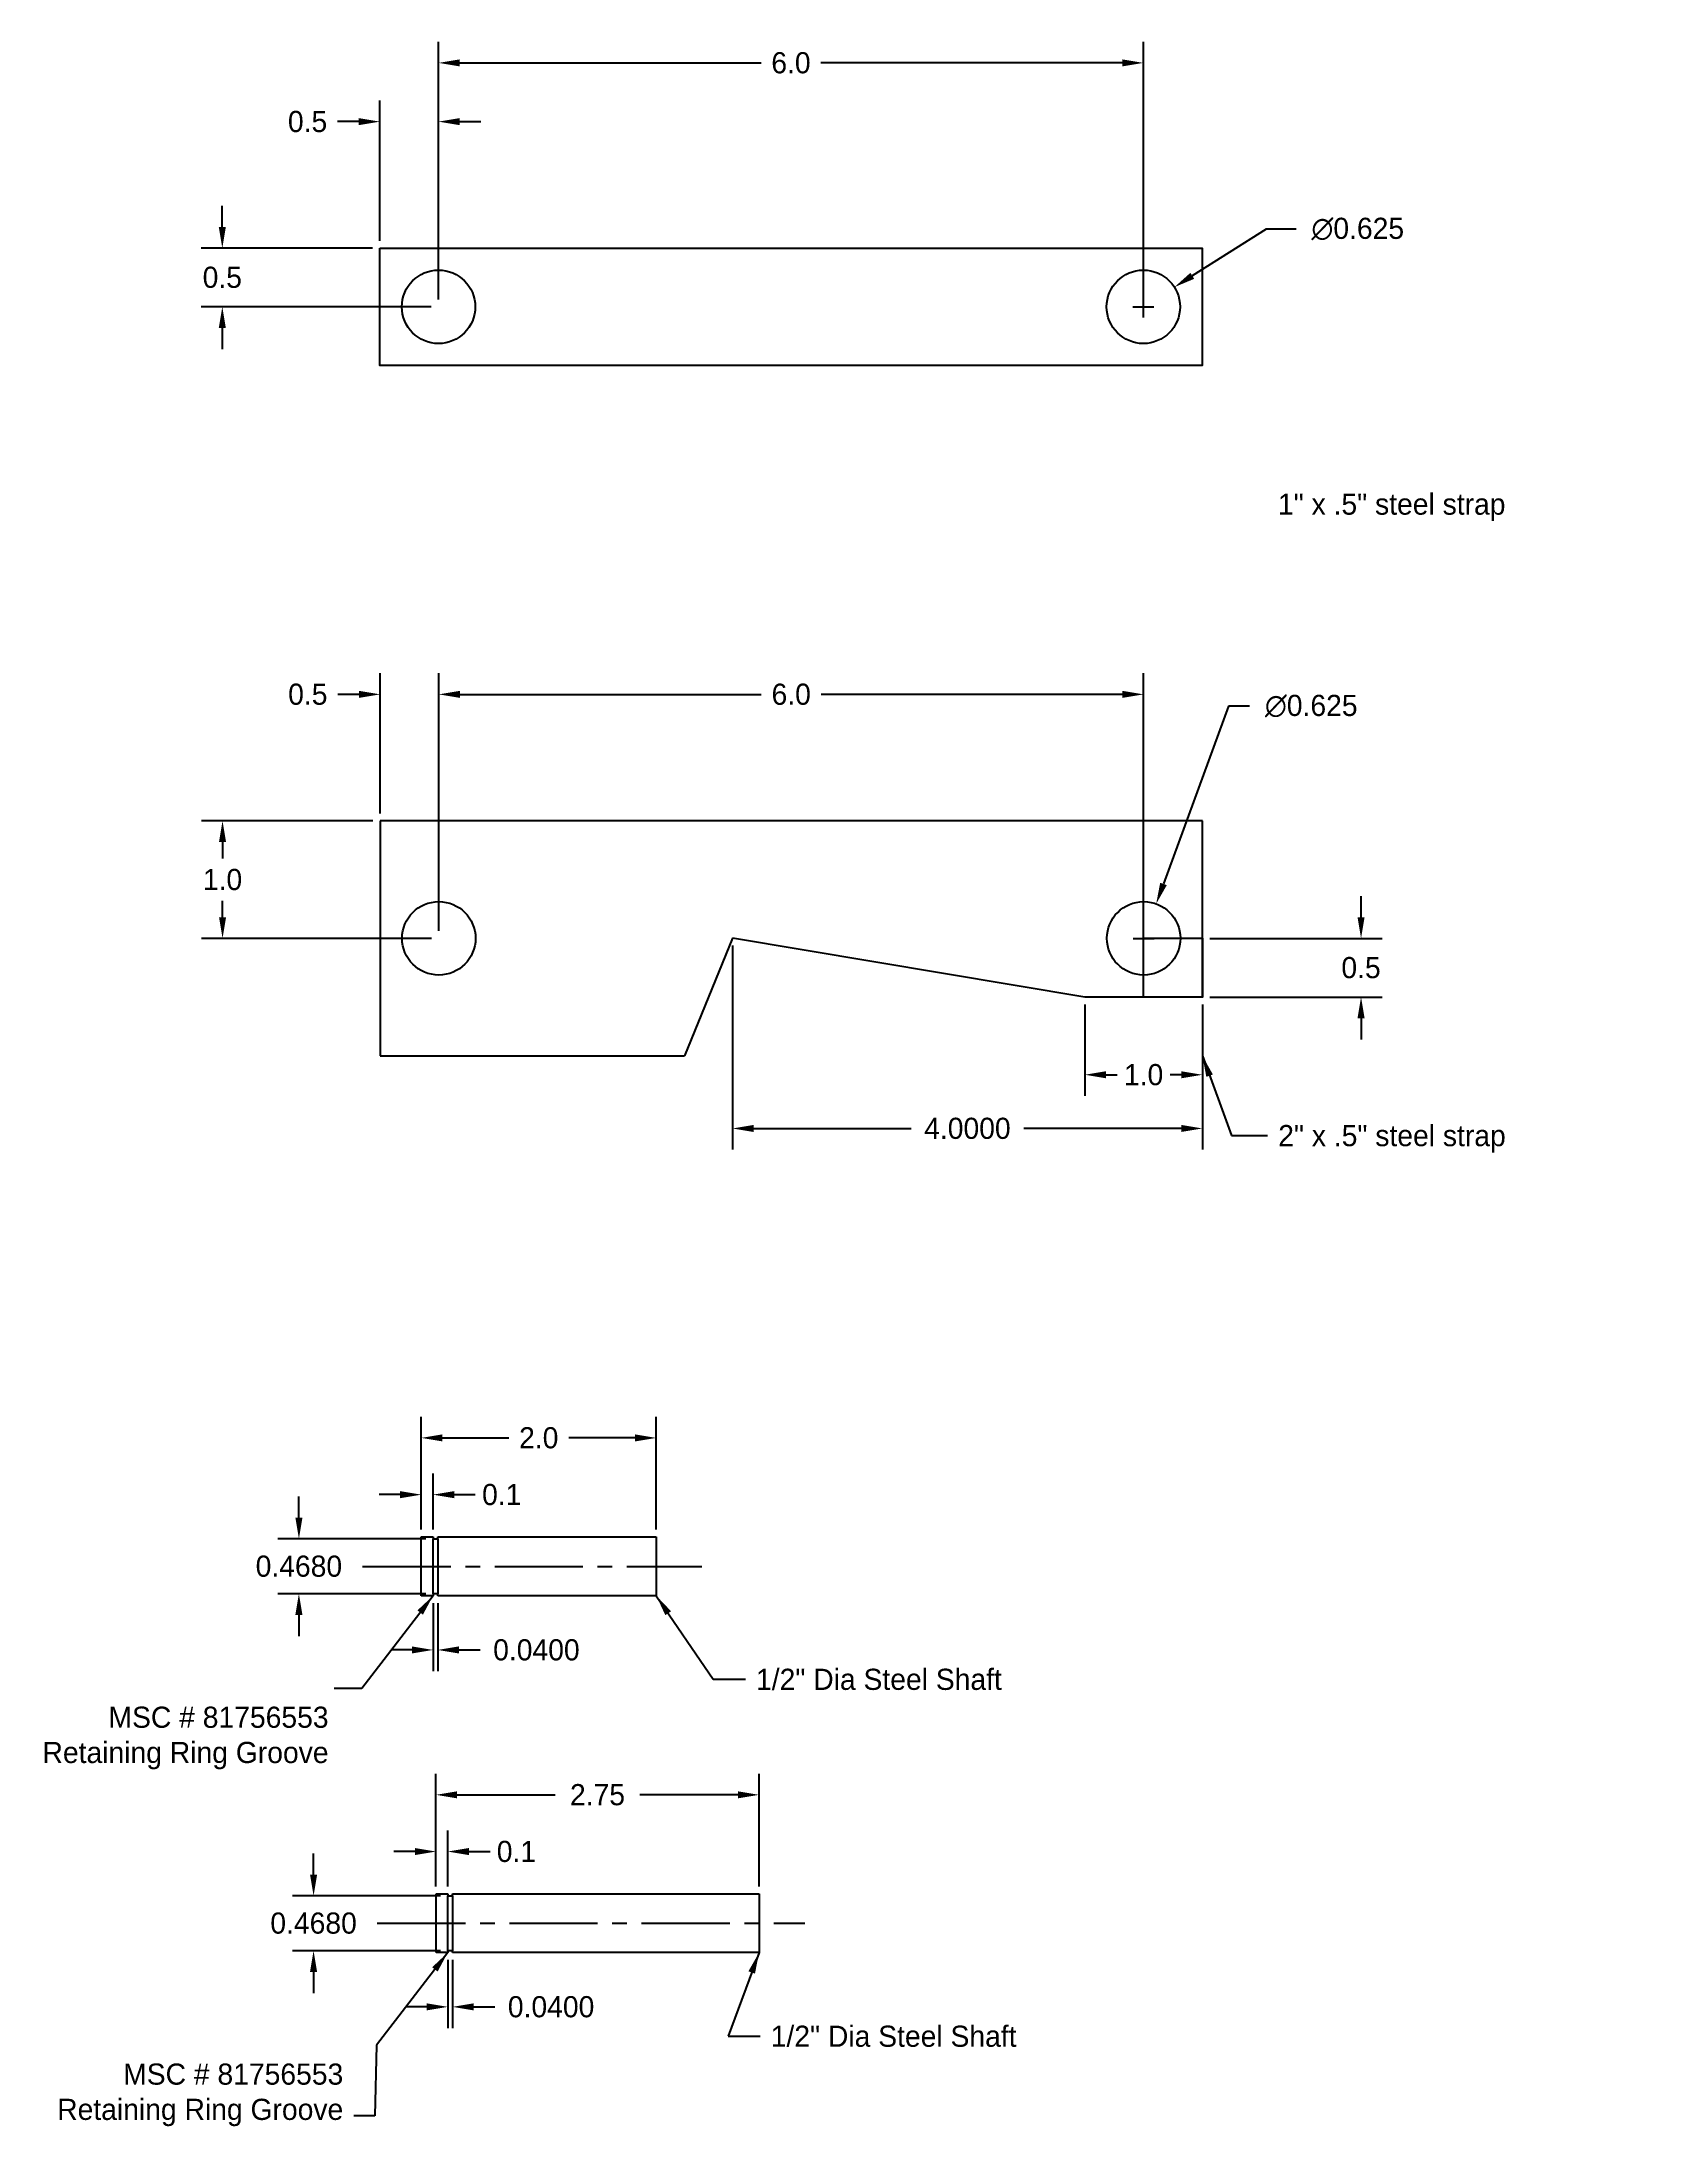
# Model space of a CAD drawing. Header units: inches. Extents: x 7.1 to 20.9, y 7.2 to 25.
import ezdxf

# ---------------------------------------------------------------- set-up
doc = ezdxf.new("R2010")
doc.units = ezdxf.units.IN
doc.header["$MEASUREMENT"] = 0
doc.linetypes.add('CENTER2', pattern=[1.125, 0.75, -0.125, 0.125, -0.125])
doc.dimstyles.get("Standard").update_dxf_attribs({"dimtxt": 0.18, "dimasz": 0.18, "dimexe": 0.18, "dimexo": 0.0625, "dimgap": 0.09, "dimtad": 0, "dimtih": 1, "dimtoh": 1, "dimdec": 4, "dimzin": 0, "dimdsep": 46, "dimtxsty": 'Standard', "dimcen": 0.09, "dimadec": 0, "dimazin": 0, "dimtfac": 1, "dimtdec": 4, "dimtofl": 0, "dimtmove": 0, "dimatfit": 3, "dimfxl": 0, "dimtolj": 1, "dimtzin": 0, "dimarcsym": 0})

# ---------------------------------------------------------------- blocks, each defined once
blk = doc.blocks.new('*D1')
at = {"color": 0, "lineweight": -2}
for p, q in [((10.373, 12.288), (10.373, 12.766)), ((10.473, 12.288), (10.473, 12.766)), ((10.193, 12.586), (10.013, 12.586)), ((10.653, 12.586), (10.833, 12.586))]:
    blk.add_line(p, q, dxfattribs=at)
at = {"color": 0}
for points in [[(10.193, 12.616), (10.193, 12.556), (10.373, 12.586)], [(10.653, 12.616), (10.653, 12.556), (10.473, 12.586)]]:
    blk.add_solid(points, dxfattribs=at)
at = {"layer": 'Defpoints', "color": 0}
for p in [(10.473, 12.586), (10.373, 12.226), (10.473, 12.226)]:
    blk.add_point(p, dxfattribs=at)
at = {"color": 0, "insert": (11.058, 12.586), "char_height": 0.18, "attachment_point": 5}
blk.add_mtext('\\A1;0.1', dxfattribs=at)
blk = doc.blocks.new('*D2')
at = {"color": 0, "lineweight": -2}
for p, q in [((10.373, 12.288), (10.373, 13.249)), ((12.373, 12.288), (12.373, 13.249)), ((10.553, 13.069), (11.118, 13.069)), ((12.193, 13.069), (11.628, 13.069))]:
    blk.add_line(p, q, dxfattribs=at)
at = {"color": 0}
for points in [[(10.553, 13.099), (10.553, 13.039), (10.373, 13.069)], [(12.193, 13.099), (12.193, 13.039), (12.373, 13.069)]]:
    blk.add_solid(points, dxfattribs=at)
at = {"layer": 'Defpoints', "color": 0}
for p in [(12.373, 13.069), (10.373, 12.226), (12.373, 12.226)]:
    blk.add_point(p, dxfattribs=at)
at = {"color": 0, "insert": (11.373, 13.069), "char_height": 0.18, "attachment_point": 5}
blk.add_mtext('\\A1;2.0', dxfattribs=at)
blk = doc.blocks.new('*D3')
at = {"color": 0, "lineweight": -2}
for p, q in [((10.473, 11.663), (10.473, 11.084)), ((10.513, 11.663), (10.513, 11.084)), ((10.293, 11.264), (10.113, 11.264)), ((10.693, 11.264), (10.873, 11.264))]:
    blk.add_line(p, q, dxfattribs=at)
at = {"color": 0}
for points in [[(10.293, 11.294), (10.293, 11.234), (10.473, 11.264)], [(10.693, 11.294), (10.693, 11.234), (10.513, 11.264)]]:
    blk.add_solid(points, dxfattribs=at)
at = {"layer": 'Defpoints', "color": 0}
for p in [(10.473, 11.726), (10.513, 11.726), (10.513, 11.264)]:
    blk.add_point(p, dxfattribs=at)
at = {"color": 0, "insert": (11.353, 11.264), "char_height": 0.18, "attachment_point": 5}
blk.add_mtext('\\A1;0.0400', dxfattribs=at)
blk = doc.blocks.new('*D4')
at = {"color": 0, "lineweight": -2}
for p, q in [((9.331, 12.39), (9.331, 12.57)), ((10.411, 12.21), (9.151, 12.21)), ((10.411, 11.742), (9.151, 11.742)), ((9.331, 11.562), (9.331, 11.382))]:
    blk.add_line(p, q, dxfattribs=at)
at = {"color": 0}
for points in [[(9.301, 12.39), (9.361, 12.39), (9.331, 12.21)], [(9.301, 11.562), (9.361, 11.562), (9.331, 11.742)]]:
    blk.add_solid(points, dxfattribs=at)
at = {"layer": 'Defpoints', "color": 0}
for p in [(10.473, 12.21), (9.331, 11.742), (10.473, 11.742)]:
    blk.add_point(p, dxfattribs=at)
at = {"color": 0, "insert": (9.331, 11.976), "char_height": 0.18, "attachment_point": 5}
blk.add_mtext('\\A1;0.4680', dxfattribs=at)
blk = doc.blocks.new('*D11')
at = {"color": 0, "lineweight": -2}
for p, q in [((10.498, 9.25), (10.498, 9.728)), ((10.598, 9.25), (10.598, 9.728)), ((10.318, 9.548), (10.138, 9.548)), ((10.778, 9.548), (10.958, 9.548))]:
    blk.add_line(p, q, dxfattribs=at)
at = {"color": 0}
for points in [[(10.318, 9.578), (10.318, 9.518), (10.498, 9.548)], [(10.778, 9.578), (10.778, 9.518), (10.598, 9.548)]]:
    blk.add_solid(points, dxfattribs=at)
at = {"layer": 'Defpoints', "color": 0}
for p in [(10.598, 9.548), (10.498, 9.188), (10.598, 9.188)]:
    blk.add_point(p, dxfattribs=at)
at = {"color": 0, "insert": (11.183, 9.548), "char_height": 0.18, "attachment_point": 5}
blk.add_mtext('\\A1;0.1', dxfattribs=at)
blk = doc.blocks.new('*D12')
at = {"color": 0, "lineweight": -2}
for p, q in [((9.456, 9.352), (9.456, 9.532)), ((10.536, 9.172), (9.276, 9.172)), ((10.536, 8.704), (9.276, 8.704)), ((9.456, 8.524), (9.456, 8.344))]:
    blk.add_line(p, q, dxfattribs=at)
at = {"color": 0}
for points in [[(9.426, 9.352), (9.486, 9.352), (9.456, 9.172)], [(9.426, 8.524), (9.486, 8.524), (9.456, 8.704)]]:
    blk.add_solid(points, dxfattribs=at)
at = {"layer": 'Defpoints', "color": 0}
for p in [(10.598, 9.172), (9.456, 8.704), (10.598, 8.704)]:
    blk.add_point(p, dxfattribs=at)
at = {"color": 0, "insert": (9.456, 8.938), "char_height": 0.18, "attachment_point": 5}
blk.add_mtext('\\A1;0.4680', dxfattribs=at)
blk = doc.blocks.new('*D13')
at = {"color": 0, "lineweight": -2}
for p, q in [((10.598, 8.625), (10.598, 8.046)), ((10.638, 8.625), (10.638, 8.046)), ((10.418, 8.226), (10.238, 8.226)), ((10.818, 8.226), (10.998, 8.226))]:
    blk.add_line(p, q, dxfattribs=at)
at = {"color": 0}
for points in [[(10.418, 8.256), (10.418, 8.196), (10.598, 8.226)], [(10.818, 8.256), (10.818, 8.196), (10.638, 8.226)]]:
    blk.add_solid(points, dxfattribs=at)
at = {"layer": 'Defpoints', "color": 0}
for p in [(10.598, 8.688), (10.638, 8.688), (10.638, 8.226)]:
    blk.add_point(p, dxfattribs=at)
at = {"color": 0, "insert": (11.478, 8.226), "char_height": 0.18, "attachment_point": 5}
blk.add_mtext('\\A1;0.0400', dxfattribs=at)
blk = doc.blocks.new('*D14')
at = {"color": 0, "lineweight": -2}
for p, q in [((10.498, 9.25), (10.498, 10.211)), ((13.248, 9.25), (13.248, 10.211)), ((10.678, 10.031), (11.513, 10.031)), ((13.068, 10.031), (12.233, 10.031))]:
    blk.add_line(p, q, dxfattribs=at)
at = {"color": 0}
for points in [[(10.678, 10.061), (10.678, 10.001), (10.498, 10.031)], [(13.068, 10.061), (13.068, 10.001), (13.248, 10.031)]]:
    blk.add_solid(points, dxfattribs=at)
at = {"layer": 'Defpoints', "color": 0}
for p in [(13.248, 10.031), (10.498, 9.188), (13.248, 9.188)]:
    blk.add_point(p, dxfattribs=at)
at = {"color": 0, "insert": (11.873, 10.031), "char_height": 0.18, "attachment_point": 5}
blk.add_mtext('\\A1;2.75', dxfattribs=at)
blk = doc.blocks.new('*D15')
at = {"color": 0, "lineweight": -2}
for p, q in [((10.522, 17.384), (10.522, 19.578)), ((16.522, 17.384), (16.522, 19.578)), ((10.702, 19.398), (13.267, 19.398)), ((16.342, 19.398), (13.777, 19.398))]:
    blk.add_line(p, q, dxfattribs=at)
at = {"color": 0}
for points in [[(10.702, 19.428), (10.702, 19.368), (10.522, 19.398)], [(16.342, 19.428), (16.342, 19.368), (16.522, 19.398)]]:
    blk.add_solid(points, dxfattribs=at)
at = {"layer": 'Defpoints', "color": 0}
for p in [(16.522, 19.398), (10.522, 17.321), (16.522, 17.321)]:
    blk.add_point(p, dxfattribs=at)
at = {"color": 0, "insert": (13.522, 19.398), "char_height": 0.18, "attachment_point": 5}
blk.add_mtext('\\A1;6.0', dxfattribs=at)
blk = doc.blocks.new('*D16')
at = {"color": 0, "lineweight": -2}
for p, q in [((9.96, 18.321), (8.501, 18.321)), ((8.681, 18.141), (8.681, 18.001)), ((8.681, 17.501), (8.681, 17.641)), ((10.46, 17.321), (8.501, 17.321))]:
    blk.add_line(p, q, dxfattribs=at)
at = {"color": 0}
for points in [[(8.651, 18.141), (8.711, 18.141), (8.681, 18.321)], [(8.651, 17.501), (8.711, 17.501), (8.681, 17.321)]]:
    blk.add_solid(points, dxfattribs=at)
at = {"layer": 'Defpoints', "color": 0}
for p in [(8.681, 18.321), (10.022, 18.321), (10.522, 17.321)]:
    blk.add_point(p, dxfattribs=at)
at = {"color": 0, "insert": (8.681, 17.821), "char_height": 0.18, "attachment_point": 5}
blk.add_mtext('\\A1;1.0', dxfattribs=at)
blk = doc.blocks.new('*D17')
at = {"color": 0, "lineweight": -2}
for p, q in [((10.022, 18.384), (10.022, 19.578)), ((10.522, 17.384), (10.522, 19.578)), ((9.842, 19.398), (9.662, 19.398)), ((10.702, 19.398), (10.882, 19.398))]:
    blk.add_line(p, q, dxfattribs=at)
at = {"color": 0}
for points in [[(9.842, 19.428), (9.842, 19.368), (10.022, 19.398)], [(10.702, 19.428), (10.702, 19.368), (10.522, 19.398)]]:
    blk.add_solid(points, dxfattribs=at)
at = {"layer": 'Defpoints', "color": 0}
for p in [(10.022, 19.398), (10.022, 18.321), (10.522, 17.321)]:
    blk.add_point(p, dxfattribs=at)
at = {"color": 0, "insert": (9.407, 19.398), "char_height": 0.18, "attachment_point": 5}
blk.add_mtext('\\A1;0.5', dxfattribs=at)
blk = doc.blocks.new('*D18')
at = {"color": 0, "lineweight": -2}
for p, q in [((17.244, 19.298), (16.691, 17.784)), ((17.424, 19.298), (17.244, 19.298)), ((16.522, 17.231), (16.522, 17.411)), ((16.432, 17.321), (16.612, 17.321))]:
    blk.add_line(p, q, dxfattribs=at)
at = {"color": 0}
blk.add_solid([(16.663, 17.794), (16.719, 17.774), (16.629, 17.615)], dxfattribs=at)
at = {"layer": 'Defpoints', "color": 0}
for p in [(16.629, 17.615), (16.415, 17.028)]:
    blk.add_point(p, dxfattribs=at)
at = {"color": 0, "insert": (17.949, 19.298), "char_height": 0.18, "attachment_point": 5}
blk.add_mtext('\\A1;∅0.625', dxfattribs=at)
blk = doc.blocks.new('*D25')
at = {"color": 0, "lineweight": -2}
for p, q in [((10.02, 23.259), (10.02, 24.453)), ((10.52, 22.759), (10.52, 24.453)), ((9.84, 24.273), (9.66, 24.273)), ((10.7, 24.273), (10.88, 24.273))]:
    blk.add_line(p, q, dxfattribs=at)
at = {"color": 0}
for points in [[(9.84, 24.303), (9.84, 24.243), (10.02, 24.273)], [(10.7, 24.303), (10.7, 24.243), (10.52, 24.273)]]:
    blk.add_solid(points, dxfattribs=at)
at = {"layer": 'Defpoints', "color": 0}
for p in [(10.02, 24.273), (10.02, 23.197), (10.52, 22.697)]:
    blk.add_point(p, dxfattribs=at)
at = {"color": 0, "insert": (9.405, 24.273), "char_height": 0.18, "attachment_point": 5}
blk.add_mtext('\\A1;0.5', dxfattribs=at)
blk = doc.blocks.new('*D26')
at = {"color": 0, "lineweight": -2}
for p, q in [((8.679, 23.377), (8.679, 23.557)), ((9.957, 23.197), (8.499, 23.197)), ((10.457, 22.697), (8.499, 22.697)), ((8.679, 22.517), (8.679, 22.337))]:
    blk.add_line(p, q, dxfattribs=at)
at = {"color": 0}
for points in [[(8.649, 23.377), (8.709, 23.377), (8.679, 23.197)], [(8.649, 22.517), (8.709, 22.517), (8.679, 22.697)]]:
    blk.add_solid(points, dxfattribs=at)
at = {"layer": 'Defpoints', "color": 0}
for p in [(8.679, 23.197), (10.02, 23.197), (10.52, 22.697)]:
    blk.add_point(p, dxfattribs=at)
at = {"color": 0, "insert": (8.679, 22.947), "char_height": 0.18, "attachment_point": 5}
blk.add_mtext('\\A1;0.5', dxfattribs=at)
blk = doc.blocks.new('*D27')
at = {"color": 0, "lineweight": -2}
for p, q in [((17.565, 23.359), (16.936, 22.96)), ((17.82, 23.359), (17.565, 23.359)), ((16.52, 22.607), (16.52, 22.787)), ((16.43, 22.697), (16.61, 22.697))]:
    blk.add_line(p, q, dxfattribs=at)
at = {"color": 0}
blk.add_solid([(16.92, 22.986), (16.952, 22.935), (16.784, 22.864)], dxfattribs=at)
at = {"layer": 'Defpoints', "color": 0}
for p in [(16.784, 22.864), (16.256, 22.529)]:
    blk.add_point(p, dxfattribs=at)
at = {"color": 0, "insert": (18.345, 23.359), "char_height": 0.18, "attachment_point": 5}
blk.add_mtext('\\A1;∅0.625', dxfattribs=at)
blk = doc.blocks.new('*D24')
at = {"color": 0, "lineweight": -2}
for p, q in [((10.52, 22.759), (10.52, 24.953)), ((16.52, 22.759), (16.52, 24.953)), ((10.7, 24.773), (13.265, 24.773)), ((16.34, 24.773), (13.775, 24.773))]:
    blk.add_line(p, q, dxfattribs=at)
at = {"color": 0}
for points in [[(10.7, 24.803), (10.7, 24.743), (10.52, 24.773)], [(16.34, 24.803), (16.34, 24.743), (16.52, 24.773)]]:
    blk.add_solid(points, dxfattribs=at)
at = {"layer": 'Defpoints', "color": 0}
for p in [(16.52, 24.773), (10.52, 22.697), (16.52, 22.697)]:
    blk.add_point(p, dxfattribs=at)
at = {"color": 0, "insert": (13.52, 24.773), "char_height": 0.18, "attachment_point": 5}
blk.add_mtext('\\A1;6.0', dxfattribs=at)
blk = doc.blocks.new('*D28')
at = {"color": 0, "lineweight": -2}
for p, q in [((18.373, 17.501), (18.373, 17.681)), ((17.085, 17.321), (18.553, 17.321)), ((17.085, 16.821), (18.553, 16.821)), ((18.373, 16.641), (18.373, 16.461))]:
    blk.add_line(p, q, dxfattribs=at)
at = {"color": 0}
for points in [[(18.343, 17.501), (18.403, 17.501), (18.373, 17.321)], [(18.343, 16.641), (18.403, 16.641), (18.373, 16.821)]]:
    blk.add_solid(points, dxfattribs=at)
at = {"layer": 'Defpoints', "color": 0}
for p in [(17.022, 17.321), (17.022, 16.821), (18.373, 16.821)]:
    blk.add_point(p, dxfattribs=at)
at = {"color": 0, "insert": (18.373, 17.071), "char_height": 0.18, "attachment_point": 5}
blk.add_mtext('\\A1;0.5', dxfattribs=at)
blk = doc.blocks.new('*D29')
at = {"color": 0, "lineweight": -2}
for p, q in [((16.022, 16.759), (16.022, 15.98)), ((17.022, 16.759), (17.022, 15.98)), ((16.202, 16.16), (16.297, 16.16)), ((16.842, 16.16), (16.747, 16.16))]:
    blk.add_line(p, q, dxfattribs=at)
at = {"color": 0}
for points in [[(16.202, 16.19), (16.202, 16.13), (16.022, 16.16)], [(16.842, 16.19), (16.842, 16.13), (17.022, 16.16)]]:
    blk.add_solid(points, dxfattribs=at)
at = {"layer": 'Defpoints', "color": 0}
for p in [(16.022, 16.821), (17.022, 16.821), (16.022, 16.16)]:
    blk.add_point(p, dxfattribs=at)
at = {"color": 0, "insert": (16.522, 16.16), "char_height": 0.18, "attachment_point": 5}
blk.add_mtext('\\A1;1.0', dxfattribs=at)
blk = doc.blocks.new('*D30')
at = {"color": 0, "lineweight": -2}
for p, q in [((13.022, 17.259), (13.022, 15.523)), ((17.022, 16.759), (17.022, 15.523)), ((13.202, 15.703), (14.542, 15.703)), ((16.842, 15.703), (15.502, 15.703))]:
    blk.add_line(p, q, dxfattribs=at)
at = {"color": 0}
for points in [[(13.202, 15.733), (13.202, 15.673), (13.022, 15.703)], [(16.842, 15.733), (16.842, 15.673), (17.022, 15.703)]]:
    blk.add_solid(points, dxfattribs=at)
at = {"layer": 'Defpoints', "color": 0}
for p in [(13.022, 17.321), (17.022, 16.821), (13.022, 15.703)]:
    blk.add_point(p, dxfattribs=at)
at = {"color": 0, "insert": (15.022, 15.703), "char_height": 0.18, "attachment_point": 5}
blk.add_mtext('\\A1;4.0000', dxfattribs=at)

msp = doc.modelspace()

# ---------------------------------------------------------------- linework, layer by layer
for p, q in [((10.02214, 18.32146), (10.02214, 16.32146)), ((17.02214, 18.32146), (10.02214, 18.32146)), ((17.02214, 16.82146), (17.02214, 18.32146)), ((13.02214, 17.32146), (12.61347, 16.32146)), ((16.02214, 16.82146), (13.02214, 17.32146)), ((17.02214, 16.82146), (16.02214, 16.82146)), ((10.02214, 16.32146), (12.61347, 16.32146)), ((10.37325, 12.22556), (10.47325, 12.22556)), ((10.37325, 11.72556), (10.37325, 12.22556)), ((10.47325, 12.22556), (10.47325, 12.20956)), ((10.47325, 12.20956), (10.51325, 12.20956)), ((10.51325, 12.20956), (10.51325, 12.22556)), ((10.51325, 12.22556), (12.37325, 12.22556)), ((12.37325, 12.22556), (12.37325, 11.72556)), ((10.47325, 11.72556), (10.37325, 11.72556)), ((10.51325, 11.74156), (10.47325, 11.74156)), ((10.47325, 11.74156), (10.47325, 11.72556)), ((10.51325, 11.72556), (10.51325, 11.74156)), ((12.37325, 11.72556), (10.51325, 11.72556)), ((10.49837, 8.68772), (10.49837, 9.18772)), ((10.49837, 9.18772), (10.59837, 9.18772)), ((10.59837, 9.18772), (10.59837, 9.17172)), ((10.59837, 9.17172), (10.63837, 9.17172)), ((10.63837, 9.18772), (13.24837, 9.18772)), ((10.63837, 9.17172), (10.63837, 9.18772)), ((13.24837, 9.18772), (13.24837, 8.68772)), ((10.63837, 8.70372), (10.59837, 8.70372)), ((10.59837, 8.70372), (10.59837, 8.68772)), ((10.63837, 8.68772), (10.63837, 8.70372)), ((10.59837, 8.68772), (10.49837, 8.68772)), ((13.24837, 8.68772), (10.63837, 8.68772))]:
    msp.add_line(p, q)
at = {"linetype": 'CENTER2'}
for p, q in [((9.87325, 11.97556), (12.76162, 11.97556)), ((9.99837, 8.93772), (13.63673, 8.93772))]:
    msp.add_line(p, q, dxfattribs=at)
for points in [[(10.01987, 23.19673), (17.01987, 23.19673), (17.01987, 22.19673), (10.01987, 22.19673)], [(16.52214, 17.32146), (17.02214, 17.32146), (17.02214, 16.82146), (16.52214, 16.82146)], [(10.47325, 12.20956), (10.51325, 12.20956), (10.51325, 11.74156), (10.47325, 11.74156)], [(10.59837, 9.17172), (10.63837, 9.17172), (10.63837, 8.70372), (10.59837, 8.70372)]]:
    msp.add_lwpolyline(points, close=True)
for centre in [(10.51987, 22.69673), (16.51987, 22.69673), (10.52214, 17.32146), (16.52214, 17.32146)]:
    msp.add_circle(centre, 0.3125)

# ---------------------------------------------------------------- texts
at = {"char_height": 0.18, "attachment_point": 1}
for s, insert in [('1" x .5" steel strap', (17.66569, 21.10739)), ('2" x .5" steel strap', (17.66795, 15.73212))]:
    msp.add_mtext(s, dxfattribs=dict(at, insert=insert))
at = {"char_height": 0.18}
for s, insert, width, attachment_point in [('\\A1;1/2" Dia Steel Shaft', (13.22265, 11.10408), 3.4248784, 1), ('MSC # 81756553 Retaining Ring Groove', (9.58357, 10.24718), 2.5756, 9), ('\\A1;1/2" Dia Steel Shaft', (13.34777, 8.06624), 3.4248784, 1), ('MSC # 81756553 Retaining Ring Groove', (9.70869, 7.20934), 2.5756, 9)]:
    msp.add_mtext(s, dxfattribs=dict(at, insert=insert, width=width, attachment_point=attachment_point))

# ---------------------------------------------------------------- dimensions: what is measured, and where the dimension line sits
for base, p1, p2, override, picture, middle in [((16.51987, 24.77349), (10.51987, 22.69673), (16.51987, 22.69673), {"dimdec": 1}, '*D24', (13.51987, 24.77349)), ((10.01987, 24.27349), (10.51987, 22.69673), (10.01987, 23.19673), {"dimdec": 1}, '*D25', (9.40487, 24.27349)), ((10.02214, 19.39822), (10.52214, 17.32146), (10.02214, 18.32146), {"dimdec": 1}, '*D17', (9.40714, 19.39822)), ((16.52214, 19.39822), (10.52214, 17.32146), (16.52214, 17.32146), {"dimdec": 1}, '*D15', (13.52214, 19.39822)), ((16.02214, 16.15999), (17.02214, 16.82146), (16.02214, 16.82146), {"dimdec": 1}, '*D29', (16.52214, 16.15999)), ((12.37325, 13.06871), (10.37325, 12.22556), (12.37325, 12.22556), {"dimdec": 1}, '*D2', (11.37325, 13.06871)), ((10.47325, 12.58586), (10.37325, 12.22556), (10.47325, 12.22556), {"dimdec": 1}, '*D1', (11.05825, 12.58586)), ((13.24837, 10.03087), (10.49837, 9.18772), (13.24837, 9.18772), {"dimdec": 2}, '*D14', (11.87337, 10.03087)), ((10.59837, 9.54802), (10.49837, 9.18772), (10.59837, 9.18772), {"dimdec": 1}, '*D11', (11.18337, 9.54802))]:
    dim = msp.add_linear_dim(base=base, p1=p1, p2=p2, dimstyle='Standard', override=override)
    dim.commit()
    dim.dimension.update_dxf_attribs({"geometry": picture, "text_midpoint": middle})
for base, p1, p2, picture, middle in [((8.67862, 23.19673), (10.51987, 22.69673), (10.01987, 23.19673), '*D26', (8.67862, 22.94673)), ((8.68089, 18.32146), (10.52214, 17.32146), (10.02214, 18.32146), '*D16', (8.68089, 17.82146)), ((18.37321, 16.82146), (17.02214, 17.32146), (17.02214, 16.82146), '*D28', (18.37321, 17.07146))]:
    dim = msp.add_linear_dim(base=base, p1=p1, p2=p2, angle=90, dimstyle='Standard', override={"dimdec": 1})
    dim.commit()
    dim.dimension.update_dxf_attribs({"geometry": picture, "text_midpoint": middle})
for p1, p2, picture, middle in [((16.25589, 22.52949), (16.78386, 22.86396), '*D27', (18.34527, 23.359)), ((16.4149, 17.02793), (16.62938, 17.61498), '*D18', (17.94942, 19.29847))]:
    dim = msp.add_diameter_dim_2p(p1=p1, p2=p2, dimstyle='Standard', override={"dimdec": 3})
    dim.commit()
    dim.dimension.update_dxf_attribs({"geometry": picture, "text_midpoint": middle, "dimtype": 163})
for base, p1, p2, picture, middle in [((13.02214, 15.70293), (17.02214, 16.82146), (13.02214, 17.32146), '*D30', (15.02214, 15.70293)), ((10.51325, 11.26391), (10.47325, 11.72556), (10.51325, 11.72556), '*D3', (11.35325, 11.26391)), ((10.63837, 8.22606), (10.59837, 8.68772), (10.63837, 8.68772), '*D13', (11.47837, 8.22606))]:
    dim = msp.add_linear_dim(base=base, p1=p1, p2=p2, dimstyle='Standard')
    dim.commit()
    dim.dimension.update_dxf_attribs({"geometry": picture, "text_midpoint": middle})
for base, p1, p2, picture, middle in [((9.3311, 11.74156), (10.47325, 12.20956), (10.47325, 11.74156), '*D4', (9.3311, 11.97556)), ((9.45621, 8.70372), (10.59837, 9.17172), (10.59837, 8.70372), '*D12', (9.45621, 8.93772))]:
    dim = msp.add_linear_dim(base=base, p1=p1, p2=p2, angle=90, dimstyle='Standard')
    dim.commit()
    dim.dimension.update_dxf_attribs({"geometry": picture, "text_midpoint": middle})

# ---------------------------------------------------------------- leaders
at = {"annotation_type": 0, "has_hookline": 1}
for points, hookline_direction, text_width in [([(17.02214, 16.32146), (17.26953, 15.64212), (17.57795, 15.64212)], 0, 3.21), ([(10.47325, 11.72556), (9.86763, 10.93672), (9.63148, 10.93672)], 1, 2.4), ([(12.37325, 11.72556), (12.85904, 11.01408), (13.13265, 11.01408)], 0, 3.21), ([(10.59837, 8.68772), (9.99274, 7.89888), (9.97869, 7.29934), (9.79869, 7.29934)], 1, 2.4), ([(13.24837, 8.68772), (12.98416, 7.97624), (13.25777, 7.97624)], 0, 3.21)]:
    msp.add_leader(points, dimstyle='Standard', override={"dimgap": 0.09, "dimtad": 0}, dxfattribs=dict(at, hookline_direction=hookline_direction, text_width=text_width))

doc.saveas('drawing.dxf')
